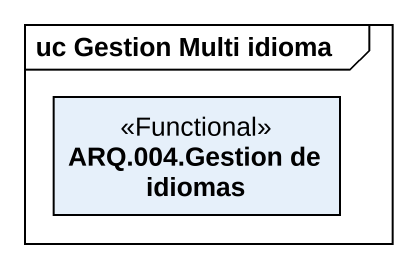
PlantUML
@startuml
mainframe uc Gestion Multi idioma
hide circle
hide empty members
class "ARQ.004.Gestion de idiomas" as ARQ_004_Gestion_de_idiomas <<Functional>>
@enduml
